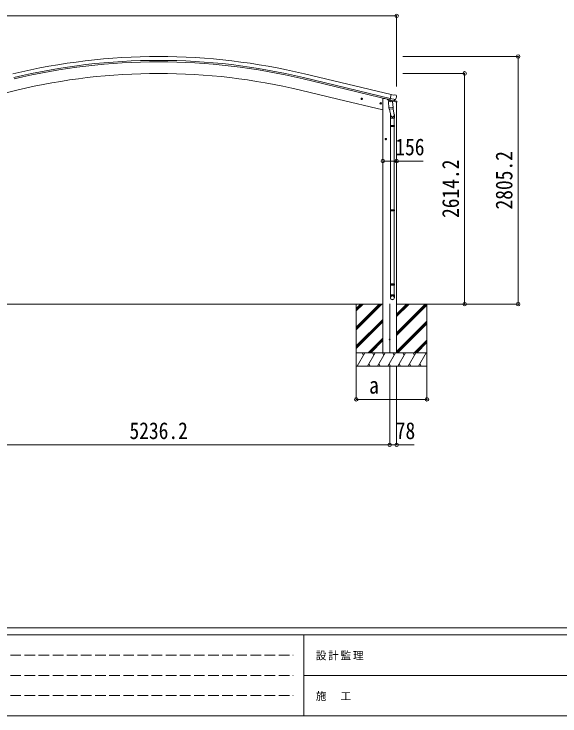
# Model space of a CAD drawing. Units: millimetres at full size, sheet at 1:40. Extents: x -11181 to 11305, y -7804 to 7716.
# Drawn here: x -7819 to -1636, y -7804 to 147 of the extents above; entities that cross this region are included whole.
import ezdxf
from ezdxf.enums import TextEntityAlignment as Align

# ---------------------------------------------------------------- set-up
doc = ezdxf.new("R2010")
doc.units = ezdxf.units.MM
doc.header["$LTSCALE"] = 40
doc.header["$PDMODE"] = 32
doc.header["$PDSIZE"] = 40
doc.linetypes.add('DASHED3', pattern=[4, 3, -1])
for name, color, linetype, lineweight in [('0-0_0', 7, 'Continuous', 9), ('0-1_本体', 4, 'Continuous', 9), ('0-2_部品', 7, 'Continuous', 9), ('0-8_PARTS2', 2, 'Continuous', 9), ('0-A_寸法', 6, 'Continuous', 9), ('F-0_240', 7, 'Continuous', 9)]:
    doc.layers.add(name, color=color, linetype=linetype, lineweight=lineweight)
doc.styles.add('ＭＳ ゴシック', font='')
doc.styles.get('ＭＳ ゴシック').set_extended_font_data('MS Gothic')

msp = doc.modelspace()

# ---------------------------------------------------------------- linework, layer by layer
at = {"layer": '0-0_0'}
for p, q in [((-8721.37, -3139.41), (-3642.22, -3139.41)), ((-3942.5, -3139.41), (-3942.5, -3839.41)), ((-3942.5, -3400.14), (-3681.77, -3139.41)), ((-3942.5, -3414.28), (-3667.63, -3139.41)), ((-3942.5, -3428.43), (-3653.48, -3139.41)), ((-3942.5, -3216.3), (-3865.62, -3139.41)), ((-3942.5, -3202.15), (-3879.76, -3139.41)), ((-3942.5, -3188.01), (-3893.9, -3139.41)), ((-3485.72, -3139.41), (-3054.34, -3139.41)), ((-3485.72, -3463.86), (-3161.27, -3139.41)), ((-3485.72, -3478), (-3147.13, -3139.41)), ((-3485.72, -3280.01), (-3345.12, -3139.41)), ((-3485.72, -3265.87), (-3359.26, -3139.41)), ((-3485.72, -3251.73), (-3373.4, -3139.41)), ((-3485.72, -3492.14), (-3142.5, -3148.93)), ((-3142.5, -3139.41), (-3142.5, -3839.41)), ((-3942.5, -3612.27), (-3641.72, -3311.49)), ((-3942.5, -3626.42), (-3641.72, -3325.64)), ((-3485.72, -3675.99), (-3142.5, -3332.78)), ((-3942.5, -3640.56), (-3641.72, -3339.78)), ((-3485, -3689.41), (-3142.5, -3346.92)), ((-3470.86, -3689.41), (-3142.5, -3361.06)), ((-3807.51, -3689.41), (-3641.72, -3523.63)), ((-3793.37, -3689.41), (-3641.72, -3537.77)), ((-3779.22, -3689.41), (-3641.72, -3551.91)), ((-3287.01, -3689.41), (-3142.5, -3544.91)), ((-3272.87, -3689.41), (-3142.5, -3559.05)), ((-3258.72, -3689.41), (-3142.5, -3573.19)), ((-3142.5, -3689.41), (-3942.5, -3689.41)), ((-3932.21, -3839.41), (-3845.61, -3689.41)), ((-3860.61, -3715.4), (-3875.61, -3689.41)), ((-3816.74, -3839.41), (-3730.14, -3689.41)), ((-3745.14, -3715.4), (-3760.14, -3689.41)), ((-3701.27, -3839.41), (-3614.67, -3689.41)), ((-3629.67, -3715.4), (-3644.67, -3689.41)), ((-3609.5, -3689.41), (-3475.5, -3689.41)), ((-3585.8, -3839.41), (-3499.2, -3689.41)), ((-3514.2, -3715.4), (-3529.2, -3689.41)), ((-3470.33, -3839.41), (-3383.73, -3689.41)), ((-3398.73, -3715.4), (-3413.73, -3689.41)), ((-3354.86, -3839.41), (-3268.26, -3689.41)), ((-3298.26, -3689.41), (-3283.26, -3715.4)), ((-3239.39, -3839.41), (-3152.79, -3689.41)), ((-3801.74, -3813.44), (-3786.74, -3839.41)), ((-3686.27, -3813.43), (-3671.27, -3839.41)), ((-3570.8, -3813.43), (-3555.8, -3839.41)), ((-3455.33, -3813.44), (-3440.33, -3839.41)), ((-3339.86, -3813.44), (-3324.86, -3839.41)), ((-3224.39, -3813.44), (-3209.39, -3839.41)), ((-3942.5, -3839.41), (-3142.5, -3839.41))]:
    msp.add_line(p, q, dxfattribs=at)
at = {"layer": '0-1_本体'}
for p, q in [((-4530.63, -529.63), (-3547.39, -765.69)), ((-4544.64, -587.98), (-3561.4, -824.03)), ((-4540.71, -571.61), (-3557.47, -807.67)), ((-8211.16, -816.86), (-7788.36, -715.36)), ((-4152.43, -816.86), (-4575.22, -715.36)), ((-3641.72, -939.47), (-4152.43, -816.86)), ((-3641.72, -810.03), (-3621.72, -810.03)), ((-3641.72, -3689.41), (-3641.72, -810.03)), ((-3621.22, -810.03), (-3587.94, -818.02)), ((-3485.72, -3689.41), (-3485.72, -849.18))]:
    msp.add_line(p, q, dxfattribs=at)
for radius in [7073, 7029.83, 7013, 6882]:
    msp.add_arc((-6181.79, -7407.21), radius, 76.5, 103.5, dxfattribs=at)
at = {"layer": '0-2_部品'}
for p, q in [((-3521.07, -770.28), (-3547, -764.06)), ((-3521.07, -770.28), (-3507.81, -767.58)), ((-3493.32, -770.77), (-3506.51, -767.61)), ((-3490.23, -773.02), (-3486.37, -779.32)), ((-3486.01, -781.6), (-3486.29, -782.75)), ((-3890.13, -810.93), (-3870.69, -815.6)), ((-3882.54, -806.07), (-3887.71, -811.51)), ((-3882.74, -822.99), (-3878.08, -803.54)), ((-3875.24, -807.82), (-3882.54, -806.07)), ((-3878.28, -820.46), (-3873.11, -815.01)), ((-3873.11, -815.01), (-3875.24, -807.82)), ((-3676.21, -862.29), (-3656.76, -866.95)), ((-3668.62, -857.42), (-3673.79, -862.87)), ((-3668.82, -874.34), (-3664.15, -854.9)), ((-3661.32, -859.18), (-3668.62, -857.42)), ((-3664.36, -871.82), (-3659.19, -866.37)), ((-3659.19, -866.37), (-3661.32, -859.18)), ((-3588.44, -817.54), (-3588.44, -820.69)), ((-3566.4, -829.93), (-3584.61, -825.55)), ((-3577.14, -847.46), (-3531.45, -844.26)), ((-3572.47, -914.29), (-3577.14, -847.46)), ((-3562.72, -825.69), (-3576.04, -841.01)), ((-3576.04, -841.01), (-3575.59, -847.35)), ((-3561.78, -825.62), (-3562.72, -825.69)), ((-3558.7, -828.1), (-3560.22, -827.73)), ((-3521.99, -836.91), (-3558.7, -828.1)), ((-3500.06, -821.9), (-3557.57, -808.1)), ((-3552.74, -829.92), (-3551.72, -844.53)), ((-3524.53, -838.92), (-3550.35, -845.35)), ((-3533.23, -841.08), (-3533, -844.37)), ((-3531.45, -844.26), (-3526.78, -911.1)), ((-3519.62, -837.38), (-3527.14, -835.58)), ((-3483.89, -849.74), (-3526.7, -839.46)), ((-3523.83, -837.14), (-3523.78, -837.88)), ((-3520.46, -837.27), (-3521.99, -836.91)), ((-3516.92, -836.81), (-3500.54, -822.32)), ((-3513.13, -833.46), (-3486.19, -839.93)), ((-3483.89, -842.84), (-3483.89, -849.74)), ((-3572.47, -914.29), (-3526.78, -911.1)), ((-3572.45, -914.29), (-3571.56, -926.99)), ((-3527.76, -925.7), (-3569.46, -928.62)), ((-3565.92, -928.37), (-3553.3, -1003.17)), ((-3527.14, -905.98), (-3512.6, -993.85)), ((-3525.92, -923.57), (-3526.79, -911.1)), ((-3526.31, -924.92), (-3526.31, -924.92)), ((-3556.45, -996.35), (-3556.45, -1031.01)), ((-3556.45, -1031.01), (-3510.45, -1031.01)), ((-3554.45, -1031.01), (-3554.45, -1113.67)), ((-3512.45, -1031.01), (-3512.45, -1113.67)), ((-3510.45, -1031.01), (-3510.45, -996.66)), ((-3556.45, -1115.67), (-3555.45, -1113.67)), ((-3556.45, -1115.67), (-3510.45, -1115.67)), ((-3556.45, -1115.67), (-3556.45, -1123.67)), ((-3556.45, -1123.67), (-3510.45, -1123.67)), ((-3556.45, -1123.67), (-3555.45, -1125.67)), ((-3555.45, -1113.67), (-3511.45, -1113.67)), ((-3555.45, -1125.67), (-3511.45, -1125.67)), ((-3554.45, -1125.67), (-3554.45, -2069.85)), ((-3512.45, -1125.67), (-3512.45, -2069.85)), ((-3510.45, -1115.67), (-3511.45, -1113.67)), ((-3617.95, -1269.53), (-3597.95, -1269.53)), ((-3611.71, -1263.03), (-3615.46, -1269.53)), ((-3604.2, -1263.03), (-3611.71, -1263.03)), ((-3607.95, -1279.53), (-3607.95, -1259.53)), ((-3600.45, -1269.53), (-3604.2, -1263.03)), ((-3604.2, -1276.03), (-3600.45, -1269.53)), ((-3556.45, -2071.85), (-3555.45, -2069.85)), ((-3556.45, -2071.85), (-3510.45, -2071.85)), ((-3556.45, -2071.85), (-3556.45, -2079.85)), ((-3556.45, -2079.85), (-3510.45, -2079.85)), ((-3556.45, -2079.85), (-3555.45, -2081.85)), ((-3555.45, -2069.85), (-3511.45, -2069.85)), ((-3555.45, -2081.85), (-3511.45, -2081.85)), ((-3554.45, -2081.85), (-3554.45, -2910.04)), ((-3512.45, -2081.85), (-3512.45, -2910.04)), ((-3510.45, -2071.85), (-3511.45, -2069.85)), ((-3556.45, -2912.04), (-3555.45, -2910.04)), ((-3556.45, -2912.04), (-3510.45, -2912.04)), ((-3556.45, -2912.04), (-3556.45, -2920.04)), ((-3556.45, -2920.04), (-3510.45, -2920.04)), ((-3556.45, -2920.04), (-3555.45, -2922.04)), ((-3555.45, -2910.04), (-3511.45, -2910.04)), ((-3555.45, -2922.04), (-3511.45, -2922.04)), ((-3554.45, -2922.04), (-3554.45, -3032.04)), ((-3512.45, -2922.04), (-3512.45, -3032.04)), ((-3510.45, -2912.04), (-3511.45, -2910.04)), ((-3556.45, -3066.18), (-3556.45, -3032.04)), ((-3556.45, -3032.04), (-3510.45, -3032.04)), ((-3510.45, -3066.18), (-3510.45, -3032.04))]:
    msp.add_line(p, q, dxfattribs=at)
for points in [[(-3552.43, -829.51), (-3562.15, -827.17), (-3547, -764.06)], [(-3887.71, -811.51), (-3885.58, -818.71), (-3878.28, -820.46)], [(-3673.79, -862.87), (-3671.65, -870.06), (-3664.36, -871.82)], [(-3552.43, -829.51), (-3552.19, -829.66), (-3527.42, -835.6), (-3527.14, -835.58)], [(-3499.79, -821.33), (-3500.38, -822.17), (-3500.54, -822.32)], [(-3510.45, -1115.67), (-3510.45, -1123.67), (-3511.45, -1125.67)], [(-3615.46, -1269.53), (-3611.71, -1276.03), (-3604.2, -1276.03)], [(-3510.45, -2071.85), (-3510.45, -2079.85), (-3511.45, -2081.85)], [(-3510.45, -2912.04), (-3510.45, -2920.04), (-3511.45, -2922.04)]]:
    msp.add_lwpolyline(points, dxfattribs=at)
for centre, radius in [((-3880.41, -813.26), 8.5), ((-3880.41, -813.26), 7.7), ((-3880.41, -813.26), 6.5), ((-3666.49, -864.62), 8.5), ((-3666.49, -864.62), 7.7), ((-3666.49, -864.62), 6.5), ((-3607.95, -1269.53), 8.5), ((-3607.95, -1269.53), 7.7), ((-3607.95, -1269.53), 6.5)]:
    msp.add_circle(centre, radius, dxfattribs=at)
at = {"layer": '0-2_部品', "color": 4}
msp.add_circle((-3564.22, -3539.41), 4.5, dxfattribs=at)
at = {"layer": '0-2_部品'}
for centre, radius, start, end in [((-3507.21, -770.52), 3, 76.5, 101.5), ((-3683.09, -735.5), 202.4, 334.90875, 346.5), ((-3494.49, -775.63), 5, 31.5, 76.5), ((-3583.44, -820.69), 5, 180, 256.5), ((-3560.11, -827.24), 0.5, 221.23754, 256.5), ((-3553.34, -830), 0.604, 7.79405, 79.40158), ((-3550.7, -844.38), 1.03, 188.03431, 289.96103), ((-3524.78, -837.95), 1, 284, 4), ((-3523.33, -837.1), 0.5, 76.5, 184), ((-3520.35, -836.79), 0.5, 256.5, 291.76246), ((-3486.89, -842.84), 3, 0, 76.5), ((-3569.6, -926.62), 2, 190.53157, 274), ((-3527.9, -923.71), 2, 274, 322.59038), ((-3527.86, -923.74), 1.95, 322.52234, 4.95983), ((-3540.45, -996.66), 30, 0, 2.54858)]:
    msp.add_arc(centre, radius, start, end, dxfattribs=at)
for centre, major_axis, ratio, start_param, end_param in [((-3488.93, -780.88), (1.57, -2.57), 0.99628, 0.7835347, 1.5707963), ((-3518.93, -834.46), (0.73, -2.92), 0.997631, 5.8041905, 5.8929484), ((-3518.96, -834.33), (-2.63, 3.16), 0.650902, 2.1145521, 2.1873627), ((-3518.9, -834.56), (0.73, -2.92), 0.997631, 5.965759, 6.7621801), ((-3533.45, -996.35), (-23, 0), 0.996195, 6.0000678, 10.0103449), ((-3533.45, -996.35), (-21, 0), 0.996195, 0.3319459, 3.3482706), ((-3533.45, -3064.44), (23, 0), 0.996195, 6.2831853, 9.424778), ((-3533.45, -3066.18), (23, 0), 0.996195, 6.2831853, 9.424778), ((-3533.45, -3066.18), (0, -23.43), 0.981806, 4.712389, 7.8539816)]:
    msp.add_ellipse(centre, major_axis=major_axis, ratio=ratio, start_param=start_param, end_param=end_param, dxfattribs=at)
msp.add_ellipse((-3533.45, -3066.18), major_axis=(-21, 0), ratio=0.996195, dxfattribs=at)
at = {"layer": '0-8_PARTS2', "color": 6}
msp.add_line((-8877.87, 127.48), (-3485.85, 127.48), dxfattribs=at)
at = {"layer": '0-8_PARTS2'}
msp.add_line((-3564.22, -3136.92), (-3564.22, -3691.91), dxfattribs=at)
at = {"layer": '0-A_寸法'}
for p, q in [((-3485.85, 127.48), (-3485.85, -674.85)), ((-2109.27, -334.21), (-3415.7, -334.21)), ((-2109.27, -3139.41), (-2109.27, -334.21)), ((-2715.25, -525.21), (-3415.7, -525.21)), ((-2715.25, -3139.41), (-2715.25, -525.21)), ((-3641.72, -1518.17), (-3485.72, -1518.17)), ((-3485.72, -1518.17), (-3185.72, -1518.17)), ((-2715.25, -3139.41), (-3109.49, -3139.41)), ((-2109.27, -3139.41), (-2715.25, -3139.41)), ((-3942.5, -4217.32), (-3942.5, -3842.91)), ((-3563.72, -4732.3), (-3563.72, -3842.91)), ((-3485.72, -4732.3), (-3485.72, -3842.91)), ((-3142.5, -4217.32), (-3142.5, -3842.91)), ((-3142.5, -4217.32), (-3942.5, -4217.32)), ((-8799.87, -4732.3), (-3563.72, -4732.3)), ((-3563.72, -4732.3), (-3485.72, -4732.3)), ((-3485.72, -4732.3), (-3285.72, -4732.3))]:
    msp.add_line(p, q, dxfattribs=at)
for p in [(-3485.85, 127.48), (-2109.27, -334.21), (-2715.25, -525.21), (-3641.72, -1518.17), (-3485.72, -1518.17), (-2715.25, -3139.41), (-2109.27, -3139.41), (-3942.5, -4217.32), (-3142.5, -4217.32), (-3563.72, -4732.3), (-3485.72, -4732.3)]:
    msp.add_point(p, dxfattribs=at)
at = {"layer": 'F-0_240', "color": 5}
for p, q in [((-11180.61, -6803.54), (10739.39, -6803.54)), ((-11180.61, -6883.54), (7183.72, -6883.54)), ((-4536.28, -6883.54), (-4536.28, -7803.54)), ((-4536.28, -7343.54), (3663.72, -7343.54)), ((-11180.61, -7803.54), (10739.39, -7803.54))]:
    msp.add_line(p, q, dxfattribs=at)
at = {"layer": 'F-0_240', "color": 4, "linetype": 'DASHED3'}
for p, q in [((-11060.61, -7113.54), (-4656.28, -7113.54)), ((-11060.61, -7343.54), (-4656.28, -7343.54)), ((-11060.61, -7573.54), (-4656.28, -7573.54))]:
    msp.add_line(p, q, dxfattribs=at)

# ---------------------------------------------------------------- texts
at = {"layer": '0-A_寸法', "color": 7, "style": 'ＭＳ ゴシック', "width": 0.85}
for s, p in [('156', (-3500.72, -1510.17)), ('a', (-3797.5, -4209.32)), ('5236.2', (-6511.79, -4724.3)), ('78', (-3495.72, -4724.3))]:
    msp.add_text(s, height=190.6, dxfattribs=at).set_placement(p, align=Align.BOTTOM_LEFT)
for s, p in [('2805.2', (-2117.27, -2066.81)), ('2614.2', (-2723.25, -2162.31))]:
    msp.add_text(s, height=190.6, rotation=90, dxfattribs=at).set_placement(p, align=Align.BOTTOM_LEFT)
at = {"layer": 'F-0_240', "char_height": 87.98, "attachment_point": 7, "style": 'ＭＳ ゴシック'}
for s, insert in [('\\T1.17;設計監理', (-4401.18, -7173.54)), ('\\T1.17;施\u3000工', (-4401.18, -7633.54))]:
    msp.add_mtext(s, dxfattribs=dict(at, insert=insert))

doc.saveas('drawing.dxf')
